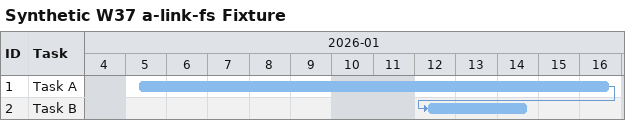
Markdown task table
Synthetic W37 a-link-fs Fixture

| ID | Task | Start | Finish | Predecessors |
|---|---|---|---|---|
| 1 | Task A | 2026-01-05 | 2026-01-16 |  |
| 2 | Task B | 2026-01-12 | 2026-01-14 | 1 |
